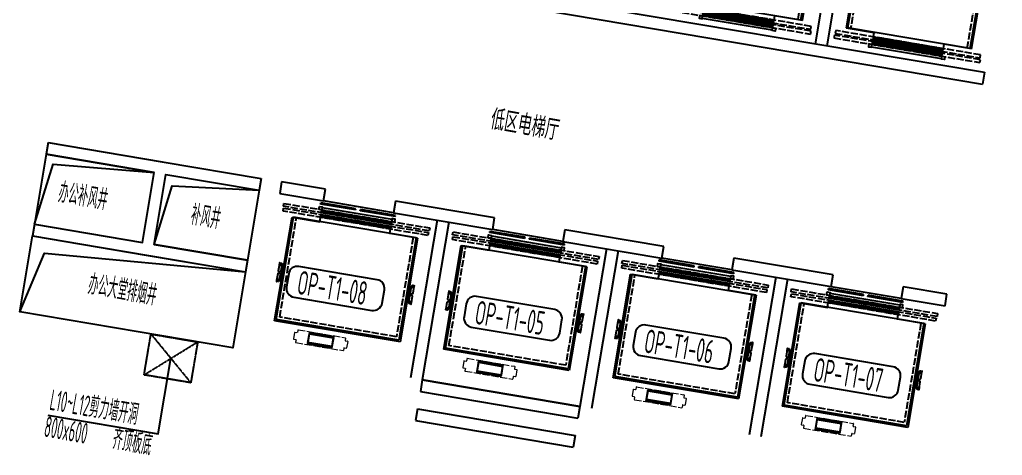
# Model space of a CAD drawing. Extents: x 12199666 to 24617114, y 1197707 to 2548648.
# Drawn here: x 12419115 to 12435718, y 1236516 to 1243874 of the extents above; entities that cross this region are included whole.
import ezdxf
from ezdxf.enums import TextEntityAlignment as Align

# ---------------------------------------------------------------- set-up
doc = ezdxf.new("R2010")
doc.units = 0
doc.header["$LTSCALE"] = 10
doc.header["$MEASUREMENT"] = 0
for name, pattern in [('TX-CORE-T1-F10$0$CONTINOUS', [0]), ('TX-CORE-T1-F10$0$DASH', [0.35, 0.25, -0.1]), ('TX-CORE-T1-F10$0$T2X-LIFT$0$ACAD_ISO02W100', [15, 12, -3]), ('TX-CORE-T1-F11$0$CONTINOUS', [0]), ('TX-CORE-T1-F11$0$DASH', [0.35, 0.25, -0.1]), ('TX-CORE-T1-F11$0$T2X-LIFT$0$ACAD_ISO02W100', [15, 12, -3])]:
    doc.linetypes.add(name, pattern=pattern)
for name, color, linetype in [('TX-CORE-T1-F10$0$0S-WALL-LINE', 3, 'Continuous'), ('TX-CORE-T1-F10$0$A-SHFT', 161, 'Continuous'), ('TX-CORE-T1-F10$0$A-TEXT', 4, 'Continuous'), ('TX-CORE-T1-F10$0$PX-J-PLAN-F1$0$A-SYMB-NAME2', 4, 'Continuous'), ('TX-CORE-T1-F10$0$PX-J-PLAN-F1$0$A-SYMB-NUMB-T', 10, 'Continuous'), ('TX-CORE-T1-F10$0$T2X-LIFT$0$CONT_35', 2, 'Continuous'), ('TX-CORE-T1-F10$0$T2X-LIFT$0$DASH_25', 1, 'TX-CORE-T1-F10$0$T2X-LIFT$0$ACAD_ISO02W100'), ('TX-CORE-T1-F10$0$T2X-LIFT$0$DASH_35', 2, 'TX-CORE-T1-F10$0$T2X-LIFT$0$ACAD_ISO02W100'), ('TX-CORE-T1-F10$0$T2X-LIFT$0$DIM_35', 7, 'Continuous'), ('TX-CORE-T1-F10$0$WALL', 9, 'Continuous'), ('TX-CORE-T1-F10$0$WINDOW', 4, 'Continuous'), ('TX-CORE-T1-F10$0$修改', 210, 'TX-CORE-T1-F10$0$CONTINOUS'), ('TX-CORE-T1-F11$0$0S-WALL-LINE', 3, 'Continuous'), ('TX-CORE-T1-F11$0$A-SHFT', 161, 'Continuous'), ('TX-CORE-T1-F11$0$A-TEXT', 4, 'Continuous'), ('TX-CORE-T1-F11$0$PX-J-PLAN-F1$0$A-SYMB-NAME2', 4, 'Continuous'), ('TX-CORE-T1-F11$0$PX-J-PLAN-F1$0$A-SYMB-NUMB-T', 10, 'Continuous'), ('TX-CORE-T1-F11$0$T2X-LIFT$0$CONT_35', 2, 'Continuous'), ('TX-CORE-T1-F11$0$T2X-LIFT$0$DASH_25', 1, 'TX-CORE-T1-F11$0$T2X-LIFT$0$ACAD_ISO02W100'), ('TX-CORE-T1-F11$0$T2X-LIFT$0$DASH_35', 2, 'TX-CORE-T1-F11$0$T2X-LIFT$0$ACAD_ISO02W100'), ('TX-CORE-T1-F11$0$T2X-LIFT$0$DIM_35', 7, 'Continuous'), ('TX-CORE-T1-F11$0$WALL', 9, 'Continuous'), ('TX-CORE-T1-F11$0$WINDOW', 4, 'Continuous'), ('TX-CORE-T1-F11$0$修改', 210, 'TX-CORE-T1-F11$0$CONTINOUS')]:
    doc.layers.add(name, color=color, linetype=linetype)
doc.styles.add('TX-CORE-T1-F10$0$PX-J-PLAN-F1$0$XD2008', font='xd-hzs.shx', dxfattribs={"width": 0.7, "bigfont": 'xd-hztxt.shx'})
doc.styles.add('TX-CORE-T1-F10$0$T2X-CORE-1F$0$XD2008', font='xd-hzs.shx', dxfattribs={"width": 0.7, "bigfont": 'xd-hztxt.shx'})
doc.styles.add('TX-CORE-T1-F11$0$PX-J-PLAN-F1$0$XD2008', font='xd-hzs.shx', dxfattribs={"width": 0.7, "bigfont": 'xd-hztxt.shx'})
doc.styles.add('TX-CORE-T1-F11$0$T2X-CORE-1F$0$XD2008', font='xd-hzs.shx', dxfattribs={"width": 0.7, "bigfont": 'xd-hztxt.shx'})

# ---------------------------------------------------------------- blocks, each defined once
blk = doc.blocks.new('*U60')
at = {"layer": 'TX-CORE-T1-F10$0$T2X-LIFT$0$DASH_25', "lineweight": 20}
for p, q in [((-110, -407), (-110, 405)), ((-105, 409), (-65, 409)), ((-60, 414), (-60, 450)), ((-55, 454), (55, 454)), ((60, 414), (60, 450)), ((65, 409), (105, 409)), ((110, -407), (110, 405)), ((-105, -411), (-65, -411)), ((-60, -451), (-60, -416)), ((-55, -456), (55, -456)), ((60, -451), (60, -416)), ((65, -411), (105, -411))]:
    blk.add_line(p, q, dxfattribs=at)
for centre, start, end in [((-105, 405), 90, 180), ((-65, 414), 270, 0), ((-55, 450), 90, 180), ((55, 450), 0, 90), ((65, 414), 180, 270), ((105, 405), 0, 90), ((-105, -407), 180, 270), ((-65, -416), 0, 90), ((-55, -451), 180, 270), ((55, -451), 270, 0), ((65, -416), 90, 180), ((105, -407), 270, 0)]:
    blk.add_arc(centre, 4.61, start, end, dxfattribs=at)
blk = doc.blocks.new('TX-CORE-T1-F10$0$T2X-LIFT$0$M001488191_T2-P-01_06__Elevator')
at = {"layer": 'TX-CORE-T1-F10$0$T2X-LIFT$0$CONT_35'}
for p, q in [((1075, 820), (-1075, 820)), ((-1075, 820), (-1075, -955)), ((1050, 795), (-1050, 795)), ((-1050, 795), (-1050, -955)), ((1050, -955), (1050, 795)), ((1075, -955), (1075, 820)), ((1050, -955), (-1050, -955)), ((-600, -1200), (600, -1200))]:
    blk.add_line(p, q, dxfattribs=at)
at = {"layer": 'TX-CORE-T1-F10$0$T2X-LIFT$0$CONT_35', "color": 4, "linetype": 'TX-CORE-T1-F10$0$T2X-LIFT$0$ACAD_ISO02W100'}
for p, q in [((-1000, 745), (-1000, -955)), ((1000, 745), (-1000, 745)), ((1000, -955), (1000, 745))]:
    blk.add_line(p, q, dxfattribs=at)
at = {"layer": 'TX-CORE-T1-F10$0$T2X-LIFT$0$CONT_35'}
for points in [[(-47, 915), (-47, 1115), (-457, 1115), (-457, 915)], [(-47, 940), (-47, 1090), (-457, 1090), (-457, 940)], [(-1150, 160), (-1150, 125), (-1090, 125), (-1090, -125), (-1150, -125), (-1150, -160), (-1153, -160), (-1153, -122), (-1093, -122), (-1093, 122), (-1153, 122), (-1153, 160)], [(1150, -160), (1150, -125), (1090, -125), (1090, 125), (1150, 125), (1150, 160), (1153, 160), (1153, 122), (1093, 122), (1093, -122), (1153, -122), (1153, -160)], [(-600, -1160), (-650, -1160), (-650, -1210), (-600, -1210)], [(0, -1080), (0, -1035), (-600, -1035), (-600, -1080)], [(0, -1155), (0, -1110), (-600, -1110), (-600, -1155)], [(600, -1080), (600, -1035), (0, -1035), (0, -1080)], [(600, -1155), (600, -1110), (0, -1110), (0, -1155)], [(600, -1160), (650, -1160), (650, -1210), (600, -1210)]]:
    blk.add_lwpolyline(points, close=True, dxfattribs=at)
for points in [[(-1111, 27), (-1111, 139, 1), (-1149, 139), (-1149, 27, 1)], [(1149, 27), (1149, 139, 1), (1111, 139), (1111, 27, 1)], [(-1149, -27), (-1149, -139, 1), (-1111, -139), (-1111, -27, 1)], [(1111, -27), (1111, -139, 1), (1149, -139), (1149, -27, 1)]]:
    blk.add_lwpolyline(points, format="xyb", close=True, dxfattribs=at)
for points in [[(-1075, -955), (-600, -955), (-600, -1030)], [(1075, -955), (600, -955), (600, -1030)], [(-600, -1050), (0, -1050)], [(-600, -1065), (0, -1065)], [(-600, -1125), (0, -1125)], [(-600, -1140), (0, -1140)], [(0, -1050), (600, -1050)], [(0, -1065), (600, -1065)], [(0, -1125), (600, -1125)], [(0, -1140), (600, -1140)]]:
    blk.add_lwpolyline(points, dxfattribs=at)
at = {"layer": 'TX-CORE-T1-F10$0$T2X-LIFT$0$DASH_35'}
for points in [[(1250, -1160), (1250, -1110), (-1250, -1110), (-1250, -1160)], [(1240, -1080), (1240, -1030), (-1240, -1030), (-1240, -1080)]]:
    blk.add_lwpolyline(points, close=True, dxfattribs=at)
at = {"xscale": -1, "rotation": 270}
blk.add_blockref('*U60', (-252, 1015), dxfattribs=at)
blk = doc.blocks.new('TX-CORE-T1-F10$0$$DorLib2D$00000127')
at = {"color": 0}
for points in [[(-0.533, 0.795), (-0.533, 0.69)], [(-0.033, 0.795), (-0.533, 0.795)], [(-0.033, 0.795), (-0.033, 0.69)], [(0.533, 0.795), (0.033, 0.795)], [(0.033, 0.795), (0.033, 0.69)], [(0.533, 0.795), (0.533, 0.69)], [(-0.033, 0.69), (-0.533, 0.69)], [(0.533, 0.69), (0.033, 0.69)], [(0.5, 0.5), (-0.5, 0.5)]]:
    blk.add_lwpolyline(points, dxfattribs=at)
blk = doc.blocks.new('TX-CORE-T1-F10')
at = {"layer": 'TX-CORE-T1-F10$0$0S-WALL-LINE', "linetype": 'TX-CORE-T1-F10$0$DASH'}
for p, q in [((12421217, 1237875), (12422122, 1238432)), ((12421333, 1238566), (12422006, 1237742))]:
    blk.add_line(p, q, dxfattribs=at)
blk.add_lwpolyline([(12421333, 1238566), (12422122, 1238432), (12422006, 1237742), (12421217, 1237875)], close=True, dxfattribs=at)
at = {"layer": 'TX-CORE-T1-F10$0$A-SHFT'}
for p, q in [((12433004, 1246130), (12432555, 1243467)), ((12433202, 1246096), (12432752, 1243434)), ((12426170, 1240487), (12425721, 1237825)), ((12426368, 1240454), (12425918, 1237792)), ((12429030, 1240005), (12428581, 1237343)), ((12429227, 1239972), (12428778, 1237309)), ((12431890, 1239523), (12431440, 1236860)), ((12432087, 1239489), (12431638, 1236827))]:
    blk.add_line(p, q, dxfattribs=at)
for points in [[(12421388, 1241294), (12419564, 1241602), (12419364, 1240419), (12421188, 1240111)], [(12422963, 1239812), (12421386, 1240078), (12421585, 1241261), (12423163, 1240995)], [(12419331, 1240222), (12422930, 1239615), (12422714, 1238333), (12419115, 1238940)]]:
    blk.add_lwpolyline(points, close=True, dxfattribs=at)
for points in [[(12419364, 1240419), (12419683, 1241433), (12421388, 1241294)], [(12421386, 1240078), (12421691, 1241069), (12423163, 1240995)], [(12419115, 1238940), (12419532, 1239929), (12422930, 1239615)]]:
    blk.add_lwpolyline(points, dxfattribs=at)
at = {"layer": 'TX-CORE-T1-F10$0$PX-J-PLAN-F1$0$A-SYMB-NUMB-T', "color": 1}
for points in [[(12423746, 1239188), (12425066, 1238965, 0.414214), (12425239, 1239088), (12425277, 1239310, 0.414214), (12425154, 1239483), (12423833, 1239706, 0.414214), (12423660, 1239583), (12423623, 1239361, 0.414214)], [(12426746, 1238682), (12428067, 1238459, 0.414214), (12428239, 1238582), (12428277, 1238804, 0.414214), (12428154, 1238977), (12426833, 1239200, 0.414214), (12426660, 1239077), (12426623, 1238855, 0.414214)], [(12429606, 1238200), (12430926, 1237977, 0.414214), (12431099, 1238100), (12431136, 1238322, 0.414214), (12431013, 1238495), (12429693, 1238717, 0.414214), (12429520, 1238594), (12429483, 1238372, 0.414214)], [(12432465, 1237717), (12433786, 1237494, 0.414214), (12433959, 1237617), (12433996, 1237839, 0.414214), (12433873, 1238012), (12432552, 1238235, 0.414214), (12432380, 1238112), (12432342, 1237890, 0.414214)]]:
    blk.add_lwpolyline(points, format="xyb", close=True, dxfattribs=at)
at = {"layer": 'TX-CORE-T1-F10$0$WALL'}
for p, q in [((12424174, 1244881), (12435415, 1242985)), ((12424140, 1244684), (12435381, 1242787)), ((12435415, 1242985), (12435381, 1242787)), ((12419597, 1241799), (12419564, 1241602)), ((12419597, 1241799), (12421520, 1241475)), ((12419564, 1241602), (12421388, 1241294)), ((12421520, 1241475), (12423196, 1241192)), ((12421188, 1240111), (12421388, 1241294)), ((12421386, 1240078), (12421585, 1241261)), ((12421585, 1241261), (12423163, 1240995)), ((12423196, 1241192), (12423163, 1240995)), ((12423541, 1241134), (12423508, 1240937)), ((12424281, 1241009), (12423541, 1241134)), ((12423508, 1240937), (12424248, 1240812)), ((12424248, 1240812), (12424281, 1241009)), ((12425464, 1240810), (12425431, 1240612)), ((12427140, 1240527), (12425464, 1240810)), ((12425431, 1240612), (12427107, 1240330)), ((12419364, 1240419), (12419331, 1240222)), ((12419364, 1240419), (12421188, 1240111)), ((12427107, 1240330), (12427140, 1240527)), ((12428324, 1240327), (12428290, 1240130)), ((12430000, 1240044), (12428324, 1240327)), ((12419331, 1240222), (12421254, 1239897)), ((12428290, 1240130), (12429967, 1239847)), ((12421386, 1240078), (12422963, 1239812)), ((12429967, 1239847), (12430000, 1240044)), ((12421254, 1239897), (12422930, 1239615)), ((12422963, 1239812), (12422930, 1239615)), ((12431183, 1239845), (12431150, 1239647)), ((12432860, 1239562), (12431183, 1239845)), ((12431150, 1239647), (12432826, 1239365)), ((12432826, 1239365), (12432860, 1239562)), ((12434043, 1239362), (12434010, 1239165)), ((12434782, 1239237), (12434043, 1239362)), ((12434010, 1239165), (12434749, 1239040)), ((12434749, 1239040), (12434782, 1239237)), ((12425918, 1237792), (12425885, 1237595)), ((12428581, 1237343), (12425918, 1237792)), ((12425918, 1237792), (12428581, 1237343)), ((12425885, 1237595), (12428548, 1237146)), ((12425835, 1237299), (12425802, 1237102)), ((12425835, 1237299), (12428498, 1236850)), ((12428581, 1237343), (12428548, 1237146)), ((12425802, 1237102), (12428464, 1236653)), ((12428498, 1236850), (12428464, 1236653))]:
    blk.add_line(p, q, dxfattribs=at)
at = {"layer": 'TX-CORE-T1-F10$0$修改', "color": 4}
blk.add_lwpolyline([(12419589, 1237193), (12421454, 1236878), (12421669, 1238154)], dxfattribs=at)
at = {"layer": 'TX-CORE-T1-F10$0$T2X-LIFT$0$DIM_35', "rotation": 350.4276555055396}
for p in [(12431438, 1244983), (12434298, 1244501)]:
    blk.add_blockref('TX-CORE-T1-F10$0$T2X-LIFT$0$M001488191_T2-P-01_06__Elevator', p, dxfattribs=at)
at = {"layer": 'TX-CORE-T1-F10$0$T2X-LIFT$0$DIM_35', "xscale": -1, "rotation": 170.4276555055395}
for p in [(12424618, 1239420), (12427478, 1238938), (12430338, 1238456), (12433197, 1237974)]:
    blk.add_blockref('TX-CORE-T1-F10$0$T2X-LIFT$0$M001488191_T2-P-01_06__Elevator', p, dxfattribs=at)
at = {"layer": 'TX-CORE-T1-F10$0$WINDOW', "xscale": 1200, "yscale": -200, "zscale": 200, "rotation": 350.4236160359633}
for p in [(12424856, 1240811), (12427715, 1240328), (12430575, 1239846), (12433435, 1239363)]:
    blk.add_blockref('TX-CORE-T1-F10$0$$DorLib2D$00000127', p, dxfattribs=at)
at = {"layer": 'TX-CORE-T1-F10$0$A-TEXT', "style": 'TX-CORE-T1-F10$0$T2X-CORE-1F$0$XD2008'}
for s, width, p in [('低区电梯厅', 0.7, (12427051, 1242029)), ('办公补风井', 0.5, (12419751, 1240794)), ('补风井', 0.5, (12421986, 1240417)), ('办公大堂排烟井 ', 0.5, (12420252, 1239242)), ('L10~L12剪力墙开洞', 0.5, (12419607, 1237288)), ('800x600', 0.5, (12419511, 1236835)), ('齐顶板底', 0.5, (12420662, 1236625))]:
    blk.add_text(s, height=350, rotation=350, dxfattribs=dict(at, width=width)).set_placement(p)
at = {"layer": 'TX-CORE-T1-F10$0$PX-J-PLAN-F1$0$A-SYMB-NAME2', "style": 'TX-CORE-T1-F10$0$PX-J-PLAN-F1$0$XD2008', "width": 0.6}
for s, p in [('OP-T1-08', (12424399, 1239345)), ('OP-T1-05', (12427399, 1238839)), ('OP-T1-06', (12430258, 1238356)), ('OP-T1-07', (12433118, 1237874))]:
    blk.add_text(s, height=400, rotation=350.4236, dxfattribs=at).set_placement(p, align=Align.MIDDLE)
blk = doc.blocks.new('*U269')
at = {"layer": 'TX-CORE-T1-F11$0$T2X-LIFT$0$DASH_25', "lineweight": 20}
for p, q in [((-110, -407), (-110, 405)), ((-105, 409), (-65, 409)), ((-60, 414), (-60, 450)), ((-55, 454), (55, 454)), ((60, 414), (60, 450)), ((65, 409), (105, 409)), ((110, -407), (110, 405)), ((-105, -411), (-65, -411)), ((-60, -451), (-60, -416)), ((-55, -456), (55, -456)), ((60, -451), (60, -416)), ((65, -411), (105, -411))]:
    blk.add_line(p, q, dxfattribs=at)
for centre, start, end in [((-105, 405), 90, 180), ((-65, 414), 270, 0), ((-55, 450), 90, 180), ((55, 450), 0, 90), ((65, 414), 180, 270), ((105, 405), 0, 90), ((-105, -407), 180, 270), ((-65, -416), 0, 90), ((-55, -451), 180, 270), ((55, -451), 270, 0), ((65, -416), 90, 180), ((105, -407), 270, 0)]:
    blk.add_arc(centre, 4.61, start, end, dxfattribs=at)
blk = doc.blocks.new('TX-CORE-T1-F11$0$T2X-LIFT$0$M001488191_T2-P-01_06__Elevator')
at = {"layer": 'TX-CORE-T1-F11$0$T2X-LIFT$0$CONT_35'}
for p, q in [((1075, 820), (-1075, 820)), ((-1075, 820), (-1075, -955)), ((1050, 795), (-1050, 795)), ((-1050, 795), (-1050, -955)), ((1050, -955), (1050, 795)), ((1075, -955), (1075, 820)), ((1050, -955), (-1050, -955)), ((-600, -1200), (600, -1200))]:
    blk.add_line(p, q, dxfattribs=at)
at = {"layer": 'TX-CORE-T1-F11$0$T2X-LIFT$0$CONT_35', "color": 4, "linetype": 'TX-CORE-T1-F11$0$T2X-LIFT$0$ACAD_ISO02W100'}
for p, q in [((-1000, 745), (-1000, -955)), ((1000, 745), (-1000, 745)), ((1000, -955), (1000, 745))]:
    blk.add_line(p, q, dxfattribs=at)
at = {"layer": 'TX-CORE-T1-F11$0$T2X-LIFT$0$CONT_35'}
for points in [[(-47, 915), (-47, 1115), (-457, 1115), (-457, 915)], [(-47, 940), (-47, 1090), (-457, 1090), (-457, 940)], [(-1150, 160), (-1150, 125), (-1090, 125), (-1090, -125), (-1150, -125), (-1150, -160), (-1153, -160), (-1153, -122), (-1093, -122), (-1093, 122), (-1153, 122), (-1153, 160)], [(1150, -160), (1150, -125), (1090, -125), (1090, 125), (1150, 125), (1150, 160), (1153, 160), (1153, 122), (1093, 122), (1093, -122), (1153, -122), (1153, -160)], [(-600, -1160), (-650, -1160), (-650, -1210), (-600, -1210)], [(0, -1080), (0, -1035), (-600, -1035), (-600, -1080)], [(0, -1155), (0, -1110), (-600, -1110), (-600, -1155)], [(600, -1080), (600, -1035), (0, -1035), (0, -1080)], [(600, -1155), (600, -1110), (0, -1110), (0, -1155)], [(600, -1160), (650, -1160), (650, -1210), (600, -1210)]]:
    blk.add_lwpolyline(points, close=True, dxfattribs=at)
for points in [[(-1111, 27), (-1111, 139, 1), (-1149, 139), (-1149, 27, 1)], [(1149, 27), (1149, 139, 1), (1111, 139), (1111, 27, 1)], [(-1149, -27), (-1149, -139, 1), (-1111, -139), (-1111, -27, 1)], [(1111, -27), (1111, -139, 1), (1149, -139), (1149, -27, 1)]]:
    blk.add_lwpolyline(points, format="xyb", close=True, dxfattribs=at)
for points in [[(-1075, -955), (-600, -955), (-600, -1030)], [(1075, -955), (600, -955), (600, -1030)], [(-600, -1050), (0, -1050)], [(-600, -1065), (0, -1065)], [(-600, -1125), (0, -1125)], [(-600, -1140), (0, -1140)], [(0, -1050), (600, -1050)], [(0, -1065), (600, -1065)], [(0, -1125), (600, -1125)], [(0, -1140), (600, -1140)]]:
    blk.add_lwpolyline(points, dxfattribs=at)
at = {"layer": 'TX-CORE-T1-F11$0$T2X-LIFT$0$DASH_35'}
for points in [[(1250, -1160), (1250, -1110), (-1250, -1110), (-1250, -1160)], [(1240, -1080), (1240, -1030), (-1240, -1030), (-1240, -1080)]]:
    blk.add_lwpolyline(points, close=True, dxfattribs=at)
at = {"xscale": -1, "rotation": 270}
blk.add_blockref('*U269', (-252, 1015), dxfattribs=at)
blk = doc.blocks.new('TX-CORE-T1-F11$0$$DorLib2D$00000127')
at = {"color": 0}
for points in [[(-0.533, 0.795), (-0.533, 0.69)], [(-0.033, 0.795), (-0.533, 0.795)], [(-0.033, 0.795), (-0.033, 0.69)], [(0.533, 0.795), (0.033, 0.795)], [(0.033, 0.795), (0.033, 0.69)], [(0.533, 0.795), (0.533, 0.69)], [(-0.033, 0.69), (-0.533, 0.69)], [(0.533, 0.69), (0.033, 0.69)], [(0.5, 0.5), (-0.5, 0.5)]]:
    blk.add_lwpolyline(points, dxfattribs=at)
blk = doc.blocks.new('TX-CORE-T1-F11')
at = {"layer": 'TX-CORE-T1-F11$0$0S-WALL-LINE', "linetype": 'TX-CORE-T1-F11$0$DASH'}
for p, q in [((12421217, 1237875), (12422122, 1238432)), ((12421333, 1238566), (12422006, 1237742))]:
    blk.add_line(p, q, dxfattribs=at)
blk.add_lwpolyline([(12421333, 1238566), (12422122, 1238432), (12422006, 1237742), (12421217, 1237875)], close=True, dxfattribs=at)
at = {"layer": 'TX-CORE-T1-F11$0$A-SHFT'}
for p, q in [((12433004, 1246130), (12432555, 1243467)), ((12433202, 1246096), (12432752, 1243434)), ((12426170, 1240487), (12425721, 1237825)), ((12426368, 1240454), (12425918, 1237792)), ((12429030, 1240005), (12428581, 1237343)), ((12429227, 1239972), (12428778, 1237309)), ((12431890, 1239523), (12431440, 1236860)), ((12432087, 1239489), (12431638, 1236827))]:
    blk.add_line(p, q, dxfattribs=at)
for points in [[(12421388, 1241294), (12419564, 1241602), (12419364, 1240419), (12421188, 1240111)], [(12422963, 1239812), (12421386, 1240078), (12421585, 1241261), (12423163, 1240995)], [(12419331, 1240222), (12422930, 1239615), (12422714, 1238333), (12419115, 1238940)]]:
    blk.add_lwpolyline(points, close=True, dxfattribs=at)
for points in [[(12419364, 1240419), (12419683, 1241433), (12421388, 1241294)], [(12421386, 1240078), (12421691, 1241069), (12423163, 1240995)], [(12419115, 1238940), (12419532, 1239929), (12422930, 1239615)]]:
    blk.add_lwpolyline(points, dxfattribs=at)
at = {"layer": 'TX-CORE-T1-F11$0$PX-J-PLAN-F1$0$A-SYMB-NUMB-T', "color": 1}
for points in [[(12423746, 1239188), (12425066, 1238965, 0.414214), (12425239, 1239088), (12425277, 1239310, 0.414214), (12425154, 1239483), (12423833, 1239706, 0.414214), (12423660, 1239583), (12423623, 1239361, 0.414214)], [(12426746, 1238682), (12428067, 1238459, 0.414214), (12428239, 1238582), (12428277, 1238804, 0.414214), (12428154, 1238977), (12426833, 1239200, 0.414214), (12426660, 1239077), (12426623, 1238855, 0.414214)], [(12429606, 1238200), (12430926, 1237977, 0.414214), (12431099, 1238100), (12431136, 1238322, 0.414214), (12431013, 1238495), (12429693, 1238717, 0.414214), (12429520, 1238594), (12429483, 1238372, 0.414214)], [(12432465, 1237717), (12433786, 1237494, 0.414214), (12433959, 1237617), (12433996, 1237839, 0.414214), (12433873, 1238012), (12432552, 1238235, 0.414214), (12432380, 1238112), (12432342, 1237890, 0.414214)]]:
    blk.add_lwpolyline(points, format="xyb", close=True, dxfattribs=at)
at = {"layer": 'TX-CORE-T1-F11$0$WALL'}
for p, q in [((12424174, 1244881), (12435415, 1242985)), ((12424140, 1244684), (12435381, 1242787)), ((12435415, 1242985), (12435381, 1242787)), ((12419597, 1241799), (12419564, 1241602)), ((12419597, 1241799), (12421520, 1241475)), ((12419564, 1241602), (12421388, 1241294)), ((12421520, 1241475), (12423196, 1241192)), ((12421188, 1240111), (12421388, 1241294)), ((12421386, 1240078), (12421585, 1241261)), ((12421585, 1241261), (12423163, 1240995)), ((12423196, 1241192), (12423163, 1240995)), ((12423541, 1241134), (12423508, 1240937)), ((12424281, 1241009), (12423541, 1241134)), ((12423508, 1240937), (12424248, 1240812)), ((12424248, 1240812), (12424281, 1241009)), ((12425464, 1240810), (12425431, 1240612)), ((12427140, 1240527), (12425464, 1240810)), ((12425431, 1240612), (12427107, 1240330)), ((12419364, 1240419), (12419331, 1240222)), ((12419364, 1240419), (12421188, 1240111)), ((12427107, 1240330), (12427140, 1240527)), ((12428324, 1240327), (12428290, 1240130)), ((12430000, 1240044), (12428324, 1240327)), ((12419331, 1240222), (12421254, 1239897)), ((12428290, 1240130), (12429967, 1239847)), ((12421386, 1240078), (12422963, 1239812)), ((12429967, 1239847), (12430000, 1240044)), ((12421254, 1239897), (12422930, 1239615)), ((12422963, 1239812), (12422930, 1239615)), ((12431183, 1239845), (12431150, 1239647)), ((12432860, 1239562), (12431183, 1239845)), ((12431150, 1239647), (12432826, 1239365)), ((12432826, 1239365), (12432860, 1239562)), ((12434043, 1239362), (12434010, 1239165)), ((12434782, 1239237), (12434043, 1239362)), ((12434010, 1239165), (12434749, 1239040)), ((12434749, 1239040), (12434782, 1239237)), ((12425918, 1237792), (12425885, 1237595)), ((12428581, 1237343), (12425918, 1237792)), ((12425918, 1237792), (12428581, 1237343)), ((12425885, 1237595), (12428548, 1237146)), ((12425835, 1237299), (12425802, 1237102)), ((12425835, 1237299), (12428498, 1236850)), ((12428581, 1237343), (12428548, 1237146)), ((12425802, 1237102), (12428464, 1236653)), ((12428498, 1236850), (12428464, 1236653))]:
    blk.add_line(p, q, dxfattribs=at)
at = {"layer": 'TX-CORE-T1-F11$0$修改', "color": 4}
blk.add_lwpolyline([(12419589, 1237193), (12421454, 1236878), (12421669, 1238154)], dxfattribs=at)
at = {"layer": 'TX-CORE-T1-F11$0$T2X-LIFT$0$DIM_35', "rotation": 350.4276555055396}
for p in [(12431438, 1244983), (12434298, 1244501)]:
    blk.add_blockref('TX-CORE-T1-F11$0$T2X-LIFT$0$M001488191_T2-P-01_06__Elevator', p, dxfattribs=at)
at = {"layer": 'TX-CORE-T1-F11$0$T2X-LIFT$0$DIM_35', "xscale": -1, "rotation": 170.4276555055395}
for p in [(12424618, 1239420), (12427478, 1238938), (12430338, 1238456), (12433197, 1237974)]:
    blk.add_blockref('TX-CORE-T1-F11$0$T2X-LIFT$0$M001488191_T2-P-01_06__Elevator', p, dxfattribs=at)
at = {"layer": 'TX-CORE-T1-F11$0$WINDOW', "xscale": 1200, "yscale": -200, "zscale": 200, "rotation": 350.4236160359633}
for p in [(12424856, 1240811), (12427715, 1240328), (12430575, 1239846), (12433435, 1239363)]:
    blk.add_blockref('TX-CORE-T1-F11$0$$DorLib2D$00000127', p, dxfattribs=at)
at = {"layer": 'TX-CORE-T1-F11$0$A-TEXT', "style": 'TX-CORE-T1-F11$0$T2X-CORE-1F$0$XD2008'}
for s, width, p in [('低区电梯厅', 0.7, (12427051, 1242029)), ('办公补风井', 0.5, (12419751, 1240794)), ('补风井', 0.5, (12421986, 1240417)), ('办公大堂排烟井 ', 0.5, (12420252, 1239242)), ('L10~L12剪力墙开洞', 0.5, (12419607, 1237288)), ('800x600', 0.5, (12419511, 1236835)), ('齐顶板底', 0.5, (12420662, 1236625))]:
    blk.add_text(s, height=350, rotation=350, dxfattribs=dict(at, width=width)).set_placement(p)
at = {"layer": 'TX-CORE-T1-F11$0$PX-J-PLAN-F1$0$A-SYMB-NAME2', "style": 'TX-CORE-T1-F11$0$PX-J-PLAN-F1$0$XD2008', "width": 0.6}
for s, p in [('OP-T1-08', (12424399, 1239345)), ('OP-T1-05', (12427399, 1238839)), ('OP-T1-06', (12430258, 1238356)), ('OP-T1-07', (12433118, 1237874))]:
    blk.add_text(s, height=400, rotation=350.4236, dxfattribs=at).set_placement(p, align=Align.MIDDLE)
blk = doc.blocks.new('TX-PLAN-T1-F11')
blk.add_blockref('TX-CORE-T1-F11', (0, 0))

msp = doc.modelspace()

# ---------------------------------------------------------------- block references
for name in ['TX-PLAN-T1-F11', 'TX-CORE-T1-F10']:
    msp.add_blockref(name, (0, 0))

doc.saveas('drawing.dxf')
